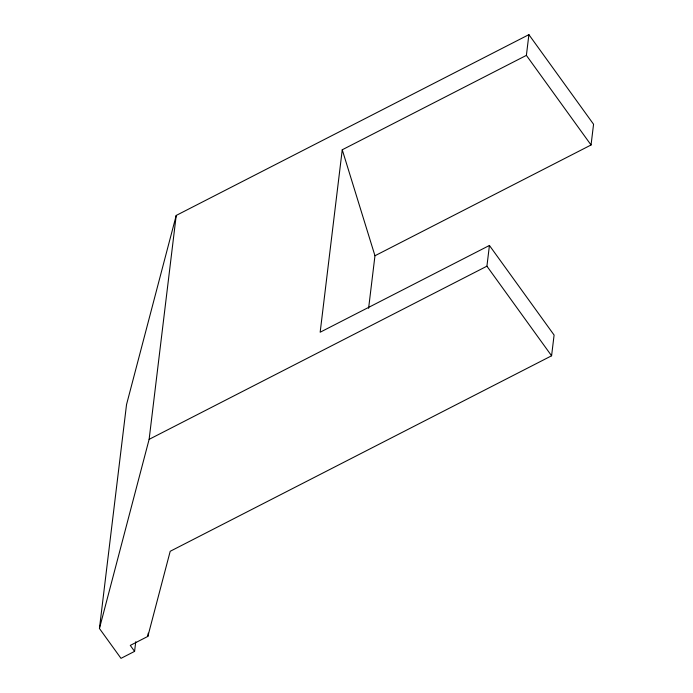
<?xml version="1.0" encoding="UTF-8"?>
<svg xmlns="http://www.w3.org/2000/svg" width="693" height="693" viewBox="0 0 693 693"><rect width="100%" height="100%" fill="white"/><g stroke="black" fill="none" stroke-linecap="round" stroke-linejoin="round"><path stroke-width="1.04" d="M135.75 641.744L134.581 651.385L120.998 658.35L99.437 628.482L126.533 404.573L176.221 215.436L528.898 34.65L593.563 124.255L591.051 144.984L374.965 255.752L368.598 308.342M99.437 628.482L149.125 439.345L176.221 215.436M134.581 651.385L130.275 645.408L147.843 636.399L148.233 633.185M528.898 34.65L526.385 55.379L342.247 149.775L320.166 332.224L489.431 245.461L554.097 335.057L551.585 355.795L170.201 551.29L147.843 636.399M551.585 355.795L486.919 266.19L489.431 245.461M149.125 439.345L486.919 266.19M526.385 55.379L591.051 144.984M342.247 149.775L374.965 255.752"/></g></svg>
